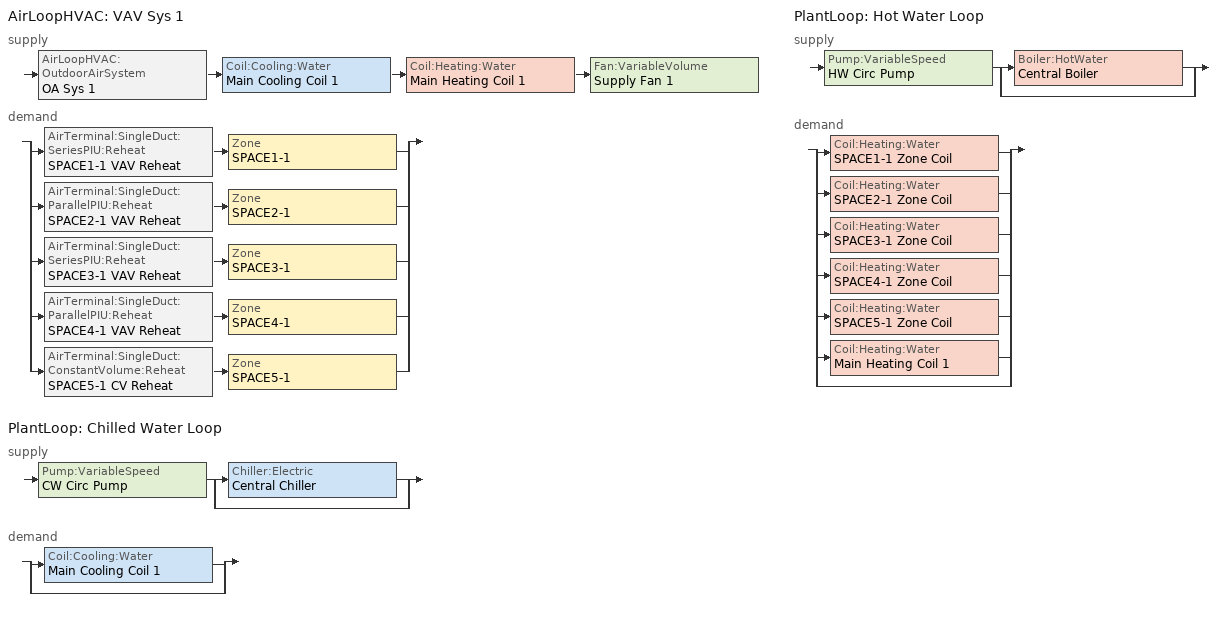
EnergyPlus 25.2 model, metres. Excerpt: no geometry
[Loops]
AirLoopHVAC 'VAV Sys 1'
 supply: AirLoopHVAC:OutdoorAirSystem 'OA Sys 1' > Coil:Cooling:Water 'Main Cooling Coil 1' > Coil:Heating:Water 'Main Heating Coil 1' > Fan:VariableVolume 'Supply Fan 1'
 demand: split
  | AirTerminal:SingleDuct:SeriesPIU:Reheat 'SPACE1-1 VAV Reheat' > Zone 'SPACE1-1'
  | AirTerminal:SingleDuct:ParallelPIU:Reheat 'SPACE2-1 VAV Reheat' > Zone 'SPACE2-1'
  | AirTerminal:SingleDuct:SeriesPIU:Reheat 'SPACE3-1 VAV Reheat' > Zone 'SPACE3-1'
  | AirTerminal:SingleDuct:ParallelPIU:Reheat 'SPACE4-1 VAV Reheat' > Zone 'SPACE4-1'
  | AirTerminal:SingleDuct:ConstantVolume:Reheat 'SPACE5-1 CV Reheat' > Zone 'SPACE5-1'
PlantLoop 'Chilled Water Loop'
 supply: Pump:VariableSpeed 'CW Circ Pump' > split
  | Chiller:Electric 'Central Chiller'
  | bypass
 demand: split
  | Coil:Cooling:Water 'Main Cooling Coil 1'
  | bypass
PlantLoop 'Hot Water Loop'
 supply: Pump:VariableSpeed 'HW Circ Pump' > split
  | Boiler:HotWater 'Central Boiler'
  | bypass
 demand: split
  | Coil:Heating:Water 'SPACE1-1 Zone Coil'
  | Coil:Heating:Water 'SPACE2-1 Zone Coil'
  | Coil:Heating:Water 'SPACE3-1 Zone Coil'
  | Coil:Heating:Water 'SPACE4-1 Zone Coil'
  | Coil:Heating:Water 'SPACE5-1 Zone Coil'
  | Coil:Heating:Water 'Main Heating Coil 1'
  | bypass
[AirLoopHVAC]
VAV Sys 1: Design supply air flow rate=Autosize
[AirLoopHVAC:ReturnPlenum]
Return-Plenum-1: Zone=PLENUM-1
[AirTerminal:SingleDuct:ConstantVolume:Reheat]
SPACE5-1 CV Reheat: Availability schedule=ReheatCoilAvailSched; Convergence tolerance=0.0001; Maximum air flow rate=Autosize; Maximum hot water or steam flow rate=Autosize; Maximum reheat air temperature=35; Minimum hot water or steam flow rate=0; Reheat coil=SPACE5-1 Zone Coil
[AirTerminal:SingleDuct:ParallelPIU:Reheat] Availability schedule=ReheatCoilAvailSched; Convergence tolerance=0.0001; Fan control type=VariableSpeed; Fan on flow fraction=0; Maximum hot water or steam flow rate=Autosize; Maximum primary air flow rate=Autosize; Maximum secondary air flow rate=Autosize; Minimum hot water or steam flow rate=0; Minimum primary air flow fraction=Autosize
Name | Fan | Heating control type | Minimum fan turn down ratio | Reheat coil
SPACE2-1 VAV Reheat | SPACE2-1 PIU Fan | Modulated | 0.3 | SPACE2-1 Zone Coil
SPACE4-1 VAV Reheat | SPACE4-1 PIU Fan | Staged | 0.5 | SPACE4-1 Zone Coil
[AirTerminal:SingleDuct:SeriesPIU:Reheat] Availability schedule=ReheatCoilAvailSched; Convergence tolerance=0.0001; Fan control type=VariableSpeed; Maximum air flow rate=Autosize; Maximum hot water or steam flow rate=Autosize; Maximum primary air flow rate=Autosize; Minimum fan turn down ratio=0.5; Minimum hot water or steam flow rate=0; Minimum primary air flow fraction=Autosize
Name | Fan | Heating control type | Reheat coil
SPACE1-1 VAV Reheat | SPACE1-1 PIU Fan | Modulated | SPACE1-1 Zone Coil
SPACE3-1 VAV Reheat | SPACE3-1 PIU Fan | Staged | SPACE3-1 Zone Coil
[Boiler:HotWater]
Central Boiler: Boiler flow mode=LeavingSetpointModulated; Design water flow rate=Autosize; Efficiency curve temperature evaluation variable=LeavingBoiler; Fuel type=NaturalGas; Maximum part load ratio=1.2; Minimum part load ratio=0; Nominal capacity=Autosize; Nominal thermal efficiency=0.8; Normalized boiler efficiency curve=BoilerEfficiency; Optimum part load ratio=1; Water outlet upper temperature limit=100
[Chiller:Electric]
Central Chiller: Chilled water outlet temperature lower limit=5; Chiller flow mode=LeavingSetpointModulated; Condenser type=AirCooled; Design chilled water flow rate=Autosize; Design chilled water outlet temperature=6.67; Design condenser fluid flow rate=Autosize; Design condenser inlet temperature=35; Maximum part load ratio=1; Minimum part load ratio=0; Nominal capacity=Autosize; Nominal cop=3.2; Optimum part load ratio=0.65; Temperature rise coefficient=2.778; Coefficient 1 of capacity ratio curve=0.9949; Coefficient 1 of full load ratio curve=0.03303; Coefficient 1 of power ratio curve=2.333; Coefficient 2 of capacity ratio curve=-0.045954; Coefficient 2 of full load ratio curve=0.6852; Coefficient 2 of power ratio curve=-1.975; Coefficient 3 of capacity ratio curve=-0.0013543; Coefficient 3 of full load ratio curve=0.2818; Coefficient 3 of power ratio curve=0.6121
[Coil:Cooling:Water]
Main Cooling Coil 1: Availability schedule=CoolingCoilAvailSched; Design air flow rate=Autosize; Design inlet air humidity ratio=Autosize; Design inlet air temperature=Autosize; Design inlet water temperature=Autosize; Design outlet air humidity ratio=Autosize; Design outlet air temperature=Autosize; Design water flow rate=Autosize; Heat exchanger configuration=CrossFlow; Type of analysis=SimpleAnalysis
[Coil:Heating:Water] Availability schedule=ReheatCoilAvailSched; Maximum water flow rate=Autosize; Performance input method=UFactorTimesAreaAndDesignWaterFlowRate; Rated capacity=Autosize; Rated inlet air temperature=16.6; Rated inlet water temperature=82.2; Rated outlet air temperature=32.2; Rated outlet water temperature=71.1; U factor times area value=Autosize
Main Heating Coil 1; SPACE1-1 Zone Coil; SPACE2-1 Zone Coil; SPACE3-1 Zone Coil; SPACE4-1 Zone Coil; SPACE5-1 Zone Coil
[Controller:OutdoorAir]
OA Controller 1: Economizer control action type=ModulateFlow; Economizer control type=FixedDryBulb; Economizer maximum limit dry bulb temperature=19; Economizer minimum limit dry bulb temperature=4; Lockout type=NoLockout; Maximum outdoor air flow rate=Autosize; Minimum limit type=FixedMinimum; Minimum outdoor air flow rate=Autosize; Minimum outdoor air schedule=Min OA Sched
[Controller:WaterCoil] Actuator variable=Flow; Control variable=Temperature; Controller convergence tolerance=0.002; Maximum actuated flow=Autosize; Minimum actuated flow=0
Name | Action
Central Cooling Coil Contoller 1 | Reverse
Central Heating Coil Contoller 1 | Normal
[DesignSpecification:OutdoorAir] Outdoor air flow per person=0.00944; Outdoor air flow per zone=0; Outdoor air flow per zone floor area=0; Outdoor air method=Flow/Person
SZ DSOA SPACE1-1; SZ DSOA SPACE2-1; SZ DSOA SPACE3-1; SZ DSOA SPACE4-1; SZ DSOA SPACE5-1
[Fan:SystemModel] Availability schedule=ReheatCoilAvailSched; Design electric power consumption=Autosize; Design maximum air flow rate=Autosize; Design power sizing method=TotalEfficiencyAndPressure; Design pressure rise=50; Electric power function of flow fraction curve=CombinedPowerAndFanEff; Electric power minimum flow rate fraction=0; Fan total efficiency=0.5; Motor efficiency=0.9; Motor in air stream fraction=1; Speed control method=Continuous
SPACE1-1 PIU Fan; SPACE2-1 PIU Fan; SPACE3-1 PIU Fan; SPACE4-1 PIU Fan
[Fan:VariableVolume] Availability schedule=FanAvailSched; Fan power coefficient 1=0.350712; Fan power coefficient 2=0.308505; Fan power coefficient 3=-0.541374; Fan power coefficient 4=0.871988; Fan power coefficient 5=0; Fan power minimum flow fraction=0.25; Fan power minimum flow rate input method=Fraction; Fan total efficiency=0.7; Maximum flow rate=Autosize; Motor efficiency=0.9; Motor in airstream fraction=1
Name | Pressure rise
Relief Fan 1 | 125
Supply Fan 1 | 600
[PlantEquipmentList]
Cooling Plant: Central Chiller, Chiller:Electric
heating plant: Central Boiler, Boiler:HotWater
[PlantEquipmentOperation:CoolingLoad]
Central Chiller Only: Load range 1 lower limit=0; Load range 1 upper limit=900000; Range 1 equipment list=Cooling Plant
[PlantEquipmentOperation:HeatingLoad]
Central Boiler Only: Load range 1 lower limit=0; Load range 1 upper limit=1000000; Range 1 equipment list=heating plant
[PlantEquipmentOperationSchemes] Control scheme 1 schedule=PlantOnSched
Name | Control scheme 1
CW Loop Operation | Central Chiller Only
Hot Loop Operation | Central Boiler Only
[PlantLoop] Fluid type=Water; Load distribution scheme=SequentialLoad; Maximum loop flow rate=Autosize; Minimum loop flow rate=0; Plant loop volume=Autocalculate
Name | Maximum loop temperature | Minimum loop temperature | Plant equipment operation scheme
Chilled Water Loop | 98 | 1 | CW Loop Operation
Hot Water Loop | 100 | 10 | Hot Loop Operation
[Pump:VariableSpeed] Design maximum flow rate=Autosize; Design minimum flow rate=0; Design power consumption=Autosize; Design pump head=179352; Fraction of motor inefficiencies to fluid stream=0; Motor efficiency=0.9; Pump control type=Intermittent; Coefficient 1 of the part load performance curve=0; Coefficient 2 of the part load performance curve=1; Coefficient 3 of the part load performance curve=0; Coefficient 4 of the part load performance curve=0
Name | Pump flow rate schedule
CW Circ Pump | CoolingPumpAvailSched
HW Circ Pump
[SetpointManager:MixedAir]
Mixed Air Temp Manager 1: Control variable=Temperature; Setpoint node or nodelist=Main Branch SetPoint Node List
[SetpointManager:Scheduled] Control variable=Temperature
Name | Schedule | Setpoint node or nodelist
Central Boiler Setpoint Manager | HW Loop Temp Schedule | Central Boiler Outlet Node
Central Chiller Setpoint Manager | CW Loop Temp Schedule | Central Chiller Outlet Node
Chilled Water Loop Setpoint Manager | CW Loop Temp Schedule | CW Supply Outlet Node
Hot Water Loop Setpoint Manager | HW Loop Temp Schedule | HW Supply Outlet Node
Supply Air Temp Manager 1 | Seasonal Reset Supply Air Temp Sch | VAV Sys 1 Outlet Node
[Sizing:Plant]
Name | Design loop exit temperature | Loop design temperature difference | Loop type
Hot Water Loop | 82 | 11 | Heating
Chilled Water Loop | 7.22 | 6.67 | Cooling
[Sizing:System]
VAV Sys 1: 100 outdoor air in cooling=No; 100 outdoor air in heating=No; Central cooling capacity control method=VAV; Central cooling design supply air humidity ratio=0.008; Central cooling design supply air temperature=12.8; Central heating design supply air humidity ratio=0.008; Central heating design supply air temperature=16.7; Central heating maximum system air flow ratio=0.3; Cooling design capacity=Autosize; Cooling design capacity method=CoolingDesignCapacity; Cooling supply air flow rate=0; Cooling supply air flow rate method=DesignDay; Design outdoor air flow rate=Autosize; Heating design capacity=Autosize; Heating design capacity method=HeatingDesignCapacity; Heating supply air flow rate=0; Heating supply air flow rate method=DesignDay; Precool design humidity ratio=0.008; Precool design temperature=11; Preheat design humidity ratio=0.008; Preheat design temperature=7; Type of load to size on=Sensible; Type of zone sum to use=NonCoincident; Zone maximum outdoor air fraction=1
[Sizing:Zone] Account for dedicated outdoor air system=No; Cooling design air flow method=DesignDay; Cooling design air flow rate=0; Dedicated outdoor air high setpoint temperature for design=Autosize; Dedicated outdoor air low setpoint temperature for design=Autosize; Dedicated outdoor air system control strategy=NeutralSupplyAir; Heating design air flow method=DesignDay; Heating design air flow rate=0; Zone cooling design supply air humidity ratio=0.009; Zone cooling design supply air temperature=14; Zone cooling design supply air temperature input method=SupplyAirTemperature; Zone cooling sizing factor=0; Zone heating design supply air humidity ratio=0.004; Zone heating design supply air temperature=50; Zone heating design supply air temperature input method=SupplyAirTemperature; Zone heating sizing factor=0
Name | Design specification outdoor air object
SPACE1-1 | SZ DSOA SPACE1-1
SPACE2-1 | SZ DSOA SPACE2-1
SPACE3-1 | SZ DSOA SPACE3-1
SPACE4-1 | SZ DSOA SPACE4-1
SPACE5-1 | SZ DSOA SPACE5-1
[ThermostatSetpoint:DualSetpoint]
DualSetPoint: Cooling setpoint temperature schedule=Clg-SetP-Sch; Heating setpoint temperature schedule=Htg-SetP-Sch
[ThermostatSetpoint:SingleCooling]
CoolingSetpoint: Setpoint temperature schedule=Clg-SetP-Sch
[ThermostatSetpoint:SingleHeating]
HeatingSetpoint: Setpoint temperature schedule=Htg-SetP-Sch
[ZoneControl:Thermostat] Control 1=CoolingSetPoint; Control 2=HeatingSetpoint; Control 3=DualSetPoint; Control type schedule=Zone Control Type Sched
Name | Zone or zonelist
SPACE1-1 Control | SPACE1-1
SPACE2-1 Control | SPACE2-1
SPACE3-1 Control | SPACE3-1
SPACE4-1 Control | SPACE4-1
SPACE5-1 Control | SPACE5-1
[Zone equipment]
SPACE1-1: SPACE1-1 VAV Reheat
SPACE2-1: SPACE2-1 VAV Reheat
SPACE3-1: SPACE3-1 VAV Reheat
SPACE4-1: SPACE4-1 VAV Reheat
SPACE5-1: SPACE5-1 CV Reheat
[Curve:Cubic]
CombinedPowerAndFanEff: Maximum curve output=1.5; Maximum value of x=1.5; Minimum curve output=0.01; Minimum value of x=0.5; Coefficient1 constant=0; Coefficient2 x=0.027411; Coefficient3 x 2=0.00874; Coefficient4 x 3=0.969563
[Curve:Quadratic]
BoilerEfficiency: Maximum value of x=1; Minimum value of x=0; Coefficient1 constant=1; Coefficient2 x=0; Coefficient3 x 2=0
[Schedule:Compact]
CW Loop Temp Schedule: Through: 12/31, For: AllDays, Until: 24:00, 7.22
Clg-SetP-Sch: Through: 12/31, For: SummerDesignDay, Until: 24:00, 23.9, For: WinterDesignDay, Until: 24:00, 40, For: WeekDays, Until: 7:00, 40, Until: 18:00, 23.9, Until: 24:00, 40, For: WeekEnds Holiday, Until: 7:00, 40, Until: 13:00, 23.9, Until: 24:00, 32.2, For: AllOtherDays, Until: 7:00, 40, Until: 18:00, 23.9, Until: 24:00, 40
CoolingCoilAvailSched: Through: 3/31, For: AllDays, Until: 24:00, 0, Through: 9/30, For: WeekDays, Until: 7:00, 0, Until: 17:00, 1, Until: 24:00, 0, For: SummerDesignDay WinterDesignDay, Until: 24:00, 1, For: AllOtherDays, Until: 24:00, 0, Through: 12/31, For: AllDays, Until: 24:00, 0
CoolingPumpAvailSched: Through: 3/31, For: AllDays, Until: 24:00, 0, Through: 9/30, For: AllDays, Until: 24:00, 1, Through: 12/31, For: AllDays, Until: 24:00, 0
FanAvailSched; ReheatCoilAvailSched: Through: 3/31, For: AllDays, Until: 24:00, 1, Through: 9/30, For: WeekDays, Until: 7:00, 0, Until: 17:00, 1, Until: 24:00, 0, For: SummerDesignDay WinterDesignDay, Until: 24:00, 1, For: AllOtherDays, Until: 24:00, 0, Through: 12/31, For: AllDays, Until: 24:00, 1
HW Loop Temp Schedule: Through: 12/31, For: AllDays, Until: 24:00, 82
Htg-SetP-Sch: Through: 12/31, For: SummerDesignDay, Until: 24:00, 12.8, For: WinterDesignDay, Until: 24:00, 21.1, For: WeekDays, Until: 7:00, 12.8, Until: 18:00, 21.1, Until: 24:00, 12.8, For: WeekEnds Holiday, Until: 7:00, 12.8, Until: 13:00, 21.1, Until: 24:00, 12.8, For: AllOtherDays, Until: 7:00, 12.8, Until: 18:00, 21.1, Until: 24:00, 12.8
Min OA Sched: Through: 12/31, For: Weekdays, Until: 6:00, 0.02, Until: 18:00, 1, Until: 24:00, 0.02, For: AllOtherDays, Until: 24:00, 0.02
PlantOnSched: Through: 12/31, For: AllDays, Until: 24:00, 1
Seasonal Reset Supply Air Temp Sch: Through: 3/31, For: AllDays, Until: 24:00, 16, Through: 9/30, For: AllDays, Until: 24:00, 13, Through: 12/31, For: AllDays, Until: 24:00, 16
Zone Control Type Sched: Through: 12/31, For: SummerDesignDay, Until: 24:00, 2, For: WinterDesignDay, Until: 24:00, 1, For: AllOtherDays, Until: 24:00, 4
